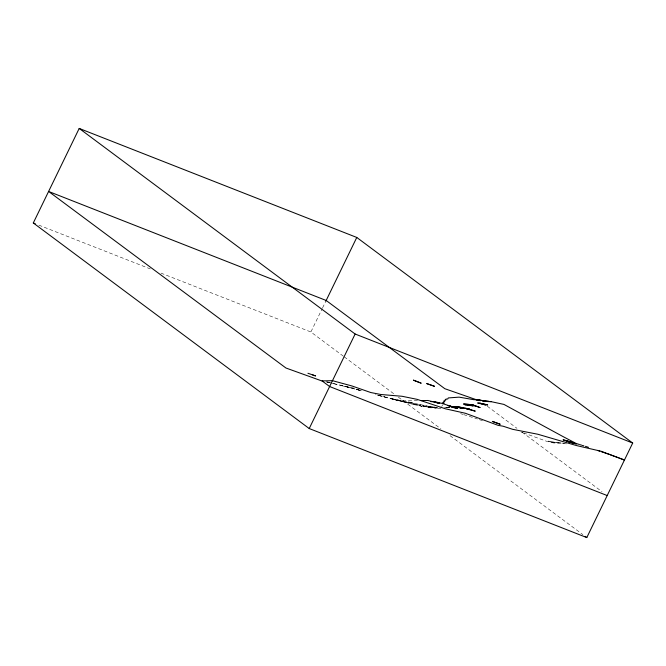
<?xml version="1.0" encoding="UTF-8"?>
<svg xmlns="http://www.w3.org/2000/svg" width="666" height="666" viewBox="0 0 666 666"><rect width="100%" height="100%" fill="white"/><g stroke="black" fill="none" stroke-linecap="round" stroke-linejoin="round"><path stroke-width="0.5" stroke-dasharray="3.33 2.5" d="M441.516 406.335L442.798 405.394M343.381 356.202L310.872 331.984L322.236 308.583M322.569 307.883L326.173 300.474M435.081 407.958L432.367 407.167L432.9 408.017L429.428 407.559L421.411 405.569L422.003 406.46L427.68 406.052L419.014 405.386L423.917 406.635L434.715 407.084L425.824 406.801L430.819 407.858L440.334 407.783M329.82 382.55L328.688 382.575M445.995 407.559L449.067 407.425M436.596 407.908L429.786 406.809L438.245 408L434.732 407.975L436.788 407.917M417.54 400.716L400.183 400.849L390.334 398.451L442.132 409.066M446.078 407.684L449.766 407.667M444.455 407.559L449.925 407.65L446.511 407.417L449.4 407.675M566.649 443.856L553.121 442.89L548.468 441.117L556.634 442.798L546.395 441.208L523.951 433.025M560.739 442.665L549.608 441.833L564.427 443.356M354.212 388.211L333.316 383.583M395.154 399.858L403.554 401.165L392.182 398.826L406.868 402.605L412.287 402.788L403.679 401.931L398.842 400.541L415.226 404.92L420.721 404.953L412.246 403.796L421.986 406.451L415.476 404.237L415.784 404.928L394.43 399.642M326.831 381.968L329.861 382.525M330.544 382.942L333.566 383.524L330.561 382.742M408.208 401.906L413.245 402.888M328.238 382.142L330.061 382.517M359.299 390.093L341.974 385.739L353.23 388.42M378.704 395.396L392.341 399.034M377.206 395.063L385.081 397.003L377.048 394.938M354.878 389.052L344.613 386.288M393.423 399.35L381.876 396.345M414.468 403.529L409.565 402.272L411.33 402.739M326.548 381.701L329.562 382.484M359.29 390.051L352.289 388.195L355.186 389.044M342.582 385.864L333.025 383.483M326.59 382.018L328.529 382.559M375.466 394.613L376.057 394.78M357.109 389.602L360.98 390.717M378.979 395.496L380.91 396.062M361.413 390.842L356.185 389.227M479.295 419.647L483.2 420.862M460.614 413.661L462.912 414.385M463.678 414.618L477.414 418.989M521.087 431.984L522.993 432.684M38.853 225.141L150.325 268.922M160.964 273.102L310.872 331.984M487.279 406.21L516.949 428.313M522.086 432.142L602.022 491.699M344.214 356.826L395.071 394.713M398.401 397.202L440.917 428.879M450.083 435.706L582.917 534.681"/><path stroke-width="1" d="M33.3 222.96L79.204 128.43L356.776 237.454L632.7 443.04L586.796 537.57L309.224 428.546L33.3 222.96L35.231 223.718M325.865 301.099L356.776 237.454M309.224 428.546L355.128 334.016L79.204 128.43M442.765 403.812L442.332 403.013L444.089 403.33L443.098 402.239L444.264 401.864L443.856 400.882C446.153 402.098 444.047 398.976 445.929 399.841L445.987 399.076L447.768 398.976L448.276 397.927L459.132 397.144L474.433 399.8M452.081 407.251L456.868 406.843L461.705 408.225L453.471 406.593L450.782 406.676M421.287 400.574L427.905 400.482L437.77 402.855L434.074 402.231M430.844 401.665L432.883 401.565L431.177 401.506M466.6 408.924L469.363 408.899L463.977 408.258M451.14 406.884L458.949 406.651L463.711 408.183L460.905 407.759M487.787 401.581L491.217 401.673L503.937 404.412L562.27 436.172L576.273 443.531L579.337 444.472M431.277 401.506L434.898 401.615L439.718 403.022L437.745 402.947M482.675 400.757L491.217 401.673M480.935 400.566L477.447 400.183L480.919 400.657M488.886 401.382L475.241 399.617L483.699 400.707M477.131 399.816L480.427 400.291M436.446 402.505L441.583 403.263L457.559 408.499L453.887 407.783M458.108 407.326L455.303 406.893L465.709 408.158L475.274 411.147L466.824 408.932M482.342 400.899L483.974 401.165M477.605 400.324L479.212 400.641M576.606 443.989L568.606 441.858L573.468 443.19M322.844 381.143L322.119 380.944L329.628 386.538L607.201 495.554M451.082 406.402L447.977 405.544L452.83 406.893M570.928 442.166L563.045 439.81L569.205 441.641M580.094 444.705L581.609 445.163M582.367 445.396L583.907 445.862M567.857 441.25L572.635 442.757L564.843 440.284L575.674 443.747M585.439 446.328L588.478 447.327M604.303 452.713L605.794 453.221M597.51 450.399L599.775 451.173M601.29 451.69L603.554 452.464M606.543 453.471L609.565 454.503M477.122 399.983L444.846 388.711L326.173 300.474L48.601 191.45L285.955 368.015L321.82 380.935L332.476 380.677L351.939 385.964L370.779 392.532L380.844 394.497L402.023 396.27L417.058 399.334L445.504 408.816L465.376 413.27L498.068 425.341L503.155 426.223L512.662 429.329L537.82 434.24L576.398 445.537L601.165 451.257L624.45 460.023L619.23 458.083M312.629 374.9L315.609 375.932L307.917 373.26M615.526 456.726L618.481 457.808M614.785 456.451L610.306 454.778M355.128 334.016L632.7 443.04M585.131 536.33L586.796 537.57M468.34 404.762L464.818 404.762L473.285 405.927L468.34 404.762M472.336 404.72L463.644 404.012L472.336 404.72L479.978 407.575L472.336 404.72M470.346 404.737L466.933 404.503L475.324 405.81L470.346 404.737M480.927 403.471L477.647 402.972L485.689 405.011L480.927 403.471M482.783 403.738L479.578 403.18L487.687 404.978L482.783 403.738M434.507 386.305L426.823 383.616L434.507 386.305M500.066 424.192L492.382 421.411L500.066 424.192M421.062 383.125L413.461 380.178L421.062 383.125"/></g></svg>
